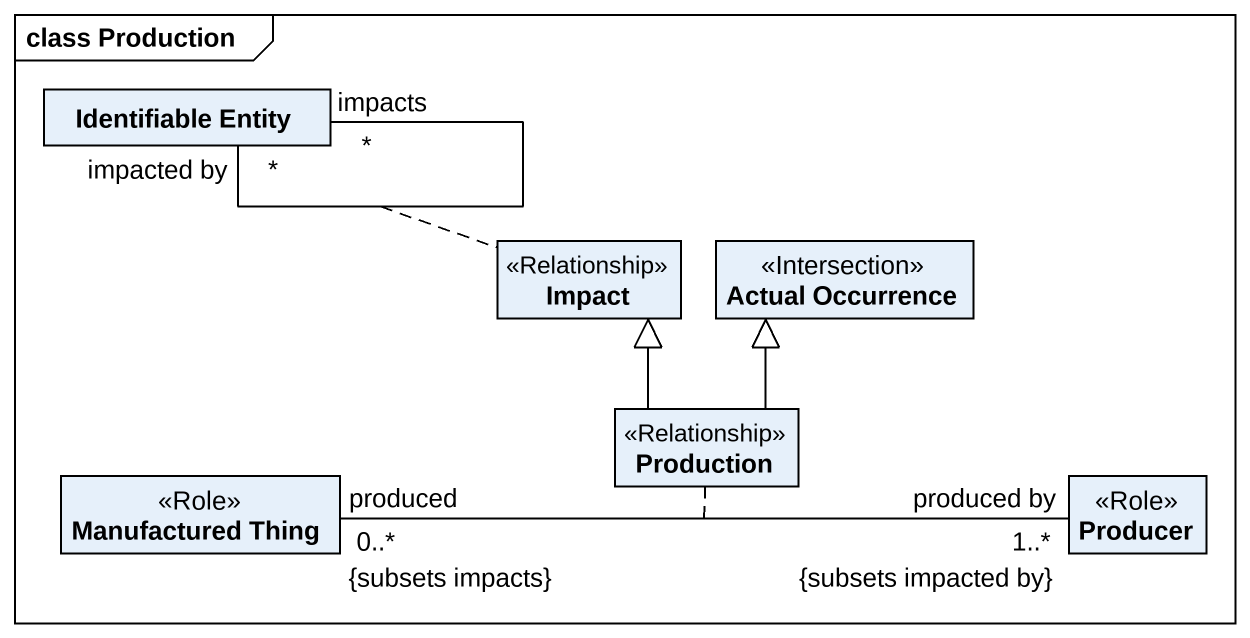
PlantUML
@startuml
mainframe class Production
hide circle
hide empty members
class "Identifiable Entity" as Identifiable_Entity
class Impact <<Relationship>>
class "Actual Occurrence" as Actual_Occurrence <<Intersection>>
class Production <<Relationship>>
class "Manufactured Thing" as Manufactured_Thing <<Role>>
class Producer <<Role>>
Identifiable_Entity "impacted by\n*" -- "impacts\n*" Identifiable_Entity
(Identifiable_Entity, Identifiable_Entity) .. Impact
Production -up-|> Impact
Production -up-|> Actual_Occurrence
Manufactured_Thing "produced\n0..*\n{subsets impacts}" -right- "produced by\n1..*\n{subsets impacted by}" Producer
(Manufactured_Thing, Producer) .. Production
@enduml
